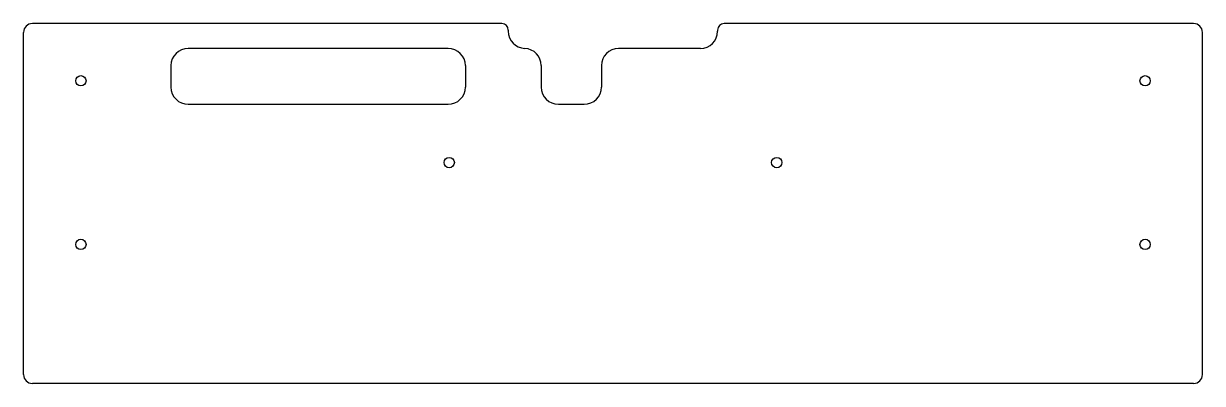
# Model space of a CAD drawing. Extents: x 138 to 412, y 102 to 186.
import ezdxf

# ---------------------------------------------------------------- set-up
doc = ezdxf.new("R2010")
doc.units = 0
doc.header["$LTSCALE"] = 12.7
doc.layers.add('VISIBLE', color=7, linetype='CONTINUOUS')

msp = doc.modelspace()

# ---------------------------------------------------------------- linework, layer by layer
at = {"layer": 'VISIBLE'}
for p, q in [((249.21, 185.59), (139.96, 185.59)), ((250.71, 184.09), (250.71, 183.79)), ((299.41, 184.09), (299.41, 183.79)), ((410.16, 185.59), (300.91, 185.59)), ((137.91, 103.84), (137.91, 183.54)), ((412.21, 103.84), (412.21, 183.54)), ((236.71, 179.79), (176.21, 179.79)), ((295.41, 179.79), (276.36, 179.79)), ((172.21, 175.79), (172.21, 170.79)), ((240.71, 175.79), (240.71, 170.79)), ((258.36, 175.8), (258.36, 170.79)), ((272.36, 175.79), (272.36, 170.79)), ((176.21, 166.79), (236.71, 166.79)), ((262.36, 166.79), (268.36, 166.79)), ((410.16, 101.79), (139.96, 101.79))]:
    msp.add_line(p, q, dxfattribs=at)
for centre in [(151.24, 172.27), (398.89, 172.27), (236.96, 153.22), (313.16, 153.22), (151.24, 134.17), (398.89, 134.17)]:
    msp.add_circle(centre, 1.2, dxfattribs=at)
for centre, radius, start, end in [((139.96, 183.54), 2.05, 90, 180), ((249.21, 184.09), 1.5, 0, 90), ((254.71, 183.79), 4, 180, 267.4925), ((295.41, 183.79), 4, 270, 0), ((300.91, 184.09), 1.5, 90, 180), ((410.16, 183.54), 2.05, 0, 90), ((176.21, 175.79), 4, 90, 180), ((236.71, 175.79), 4, 0, 90), ((254.36, 175.8), 4, 0, 87.4925), ((276.36, 175.79), 4, 90, 180), ((176.21, 170.79), 4, 180, 270), ((236.71, 170.79), 4, 270, 0), ((262.36, 170.79), 4, 180, 270), ((268.36, 170.79), 4, 270, 0), ((139.96, 103.84), 2.05, 180, 270), ((410.16, 103.84), 2.05, 270, 0)]:
    msp.add_arc(centre, radius, start, end, dxfattribs=at)

doc.saveas('drawing.dxf')
